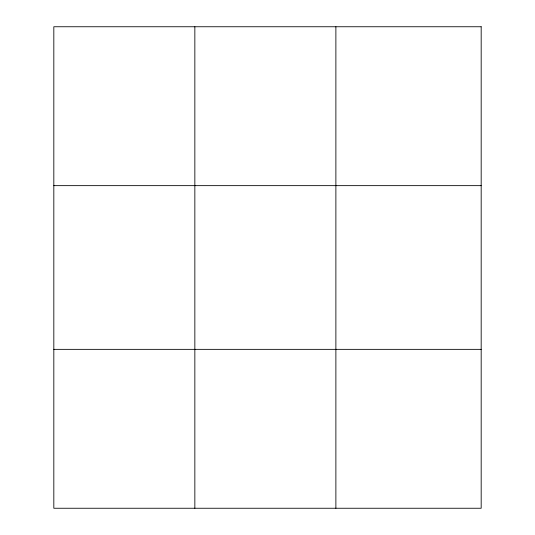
<?xml version="1.0" encoding="UTF-8"?>
<svg xmlns="http://www.w3.org/2000/svg" width="535" height="535" viewBox="0 0 535 535"><rect width="100%" height="100%" fill="white"/><g stroke="black" fill="none" stroke-linecap="round" stroke-linejoin="round"><path stroke-width="0.8" d="M194.847 26.75L194.847 508.25M335.88 26.75L335.88 508.25M53.821 185.645L481.179 185.645M53.821 349.355L481.179 349.355M481.179 26.75L481.179 508.25L53.821 508.25L53.821 26.75L481.179 26.75"/></g></svg>
